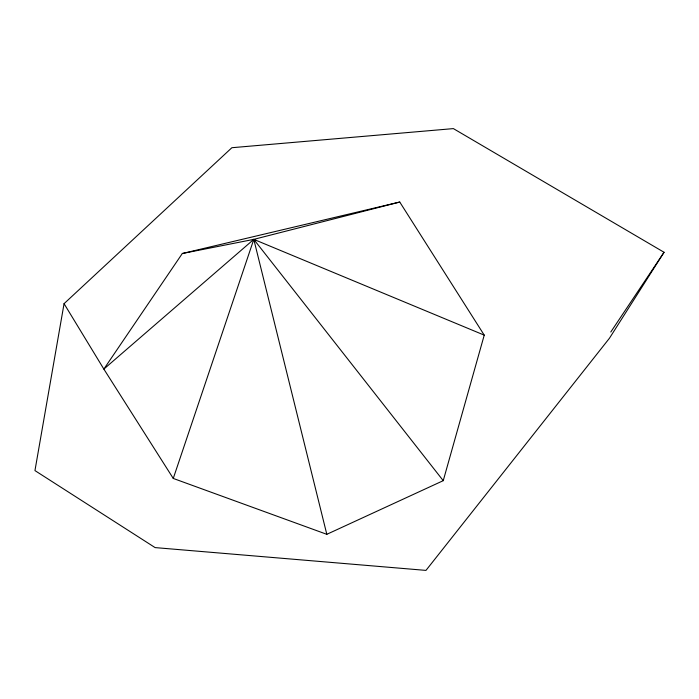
<?xml version="1.0" encoding="UTF-8"?>
<svg xmlns="http://www.w3.org/2000/svg" width="699" height="699" viewBox="0 0 699 699"><rect width="100%" height="100%" fill="white"/><g stroke="black" fill="none" stroke-linecap="round" stroke-linejoin="round"><path stroke-width="1.05" d="M64.063 303.663L34.95 470.593L155.108 547.597L425.971 570.393L609.467 338.22L664.05 252.278L453.38 128.607L231.885 147.716L64.063 303.663L103.854 369.089L173.265 478.439L326.817 534.316L443.245 480.667L484.241 335.136L399.749 202.037L182.317 253.51L103.854 369.089L253.798 239.373L399.749 202.037M173.265 478.439L253.798 239.373L484.241 335.136M610.786 332.016L664.05 252.278M182.317 253.51L253.798 239.373L443.245 480.667M253.798 239.373L326.817 534.316"/></g></svg>
